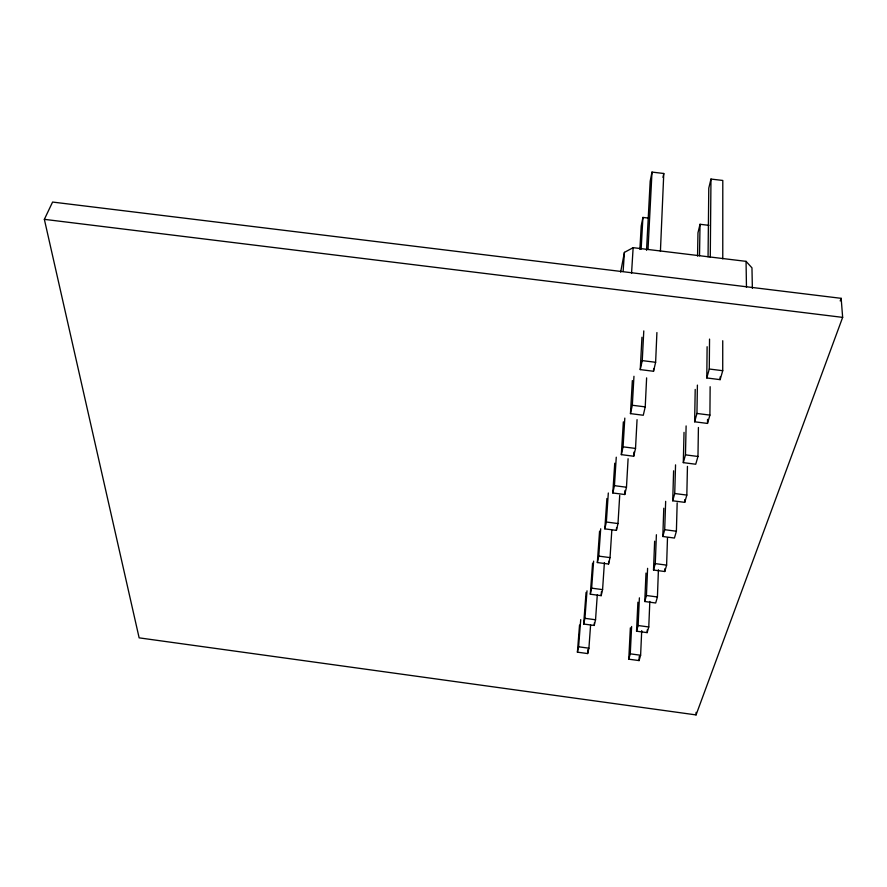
<?xml version="1.0" encoding="UTF-8"?>
<svg xmlns="http://www.w3.org/2000/svg" width="887" height="887" viewBox="0 0 887 887"><rect width="100%" height="100%" fill="white"/><g stroke="black" fill="none" stroke-linecap="round" stroke-linejoin="round"><path stroke-width="1.33" d="M707.116 346.717L706.795 377.962L720.144 379.647L722.728 370.699L722.739 340.73M722.772 258.871L722.794 180.46L710.975 179.063L708.78 188.133L708.059 256.809M720.144 379.647L720.144 376.92M695.208 389.437L694.632 421.791L707.504 423.432L707.549 419.385M706.795 377.962L709.278 369.014L709.545 339.089M710.276 257.363L710.975 179.063M707.504 423.432L709.91 415.105L710.143 386.71M696.062 714.911L842.65 317.38L841.164 298.331L52.588 202.059L44.35 219.344L139.137 637.853L696.062 714.911L696.095 712.339M694.632 421.791L696.949 413.464L697.404 385.102M699.51 255.811L700.031 224.278L708.935 225.342M684.032 432.368L683.3 462.637L695.73 464.234L697.969 456.472L698.413 427.49M697.559 256.088L697.969 232.793L700.031 224.278M683.3 462.637L685.463 454.865L686.117 425.926M673.61 470.82L672.723 500.789L684.731 502.352L684.797 499.625M684.731 502.352L686.826 495.09L687.447 466.396M663.786 508.218L662.811 536.502L674.43 538.043L676.393 531.235L677.169 502.84M672.723 500.789L674.73 493.516L675.55 464.866M654.639 541.203L653.508 570.019L664.773 571.516L664.862 568.767M664.773 571.516L666.614 565.13L667.501 537.589M662.811 536.502L664.696 529.694L665.66 501.343M646.002 573.057L644.771 601.519L655.693 602.994L657.422 596.984L658.42 569.764M653.508 570.019L655.282 563.622L656.391 534.739M637.908 602.195L636.533 631.189L647.144 632.631L647.255 629.859M647.144 632.631L648.774 626.965L649.816 601.43M644.771 601.519L646.435 595.51L647.599 568.323M630.358 627.841L628.772 659.185L639.072 660.593L640.614 655.249L641.711 630.624M641.955 337.248L640.248 369.602L653.531 371.265L653.652 368.571M653.531 371.265L655.626 362.284L656.912 332.547M660.416 251.32L663.775 173.486L652 172.089L650.182 181.192L646.534 250.334M639.072 660.593L639.25 656.502M636.533 631.189L638.108 625.523L639.394 597.838M632.353 380.556L630.457 413.619L643.275 415.249L645.226 406.889L646.623 377.873M628.772 659.185L630.258 653.83L631.622 626.499M623.35 421.857L621.332 454.643L633.706 456.24L635.524 448.434L637.054 419.662M640.248 369.602L642.255 360.61L643.785 330.918M647.998 249.535L652 172.089M633.706 456.24L633.928 452.137M630.457 413.619L632.32 405.248L633.961 376.276M641.135 249.18L642.92 217.426L649.262 218.18M614.746 463.214L612.806 492.972L624.77 494.525L625.002 490.467M639.871 249.424L641.212 225.963L642.92 217.426M624.77 494.525L626.477 487.24L628.096 458.734M606.896 498.516L604.823 528.863L616.398 530.382L617.995 523.552L619.714 495.345M621.332 454.643L623.073 446.837L624.814 418.099M631.555 273.263L633.141 247.673L746.056 261.355L751.965 267.852L752.364 288.342M616.398 530.382L616.576 527.621M599.568 531.18L597.339 562.535L608.549 564.032L608.726 561.305M612.806 492.972L614.436 485.666L616.265 457.204M608.549 564.032L610.045 557.613L611.808 530.249M592.583 563.212L590.298 594.201L601.175 595.665L601.441 591.618M623.14 271.2L624.415 252.374L633.141 247.673M604.823 528.863L606.353 522.022L608.316 492.995M601.175 595.665L602.583 589.622L604.402 562.58M597.339 562.535L598.769 556.116L600.699 528.785M586.063 592.461L583.657 624.027L594.223 625.457L594.412 622.707M594.223 625.457L595.543 619.769L597.284 594.966M579.533 625.058L577.404 652.167L587.66 653.564L587.959 649.495M587.66 653.564L588.913 648.197L590.587 625.069M590.298 594.201L591.64 588.159L593.625 561.138M583.657 624.027L584.932 618.328L587.017 590.809M577.404 652.167L578.601 646.789L580.719 619.614M620.623 272.143L624.415 252.374M662.966 177.378L663.775 173.486M840.211 300.937L841.164 298.331M44.35 219.344L842.65 317.38M642.255 360.61L655.626 362.284M709.278 369.014L722.728 370.699M632.32 405.248L645.226 406.889M696.949 413.464L709.91 415.105M623.073 446.837L635.524 448.434M685.463 454.865L697.969 456.472M614.436 485.666L626.477 487.24M674.73 493.516L686.826 495.09M606.353 522.022L617.995 523.552M664.696 529.694L676.393 531.235M598.769 556.116L610.045 557.613M655.282 563.622L666.614 565.13M591.64 588.159L602.583 589.622M646.435 595.51L657.422 596.984M584.932 618.328L595.543 619.769M638.108 625.523L648.774 626.965M578.601 646.789L588.913 648.197M630.258 653.83L640.614 655.249M746.056 261.355L746.466 287.288"/></g></svg>
